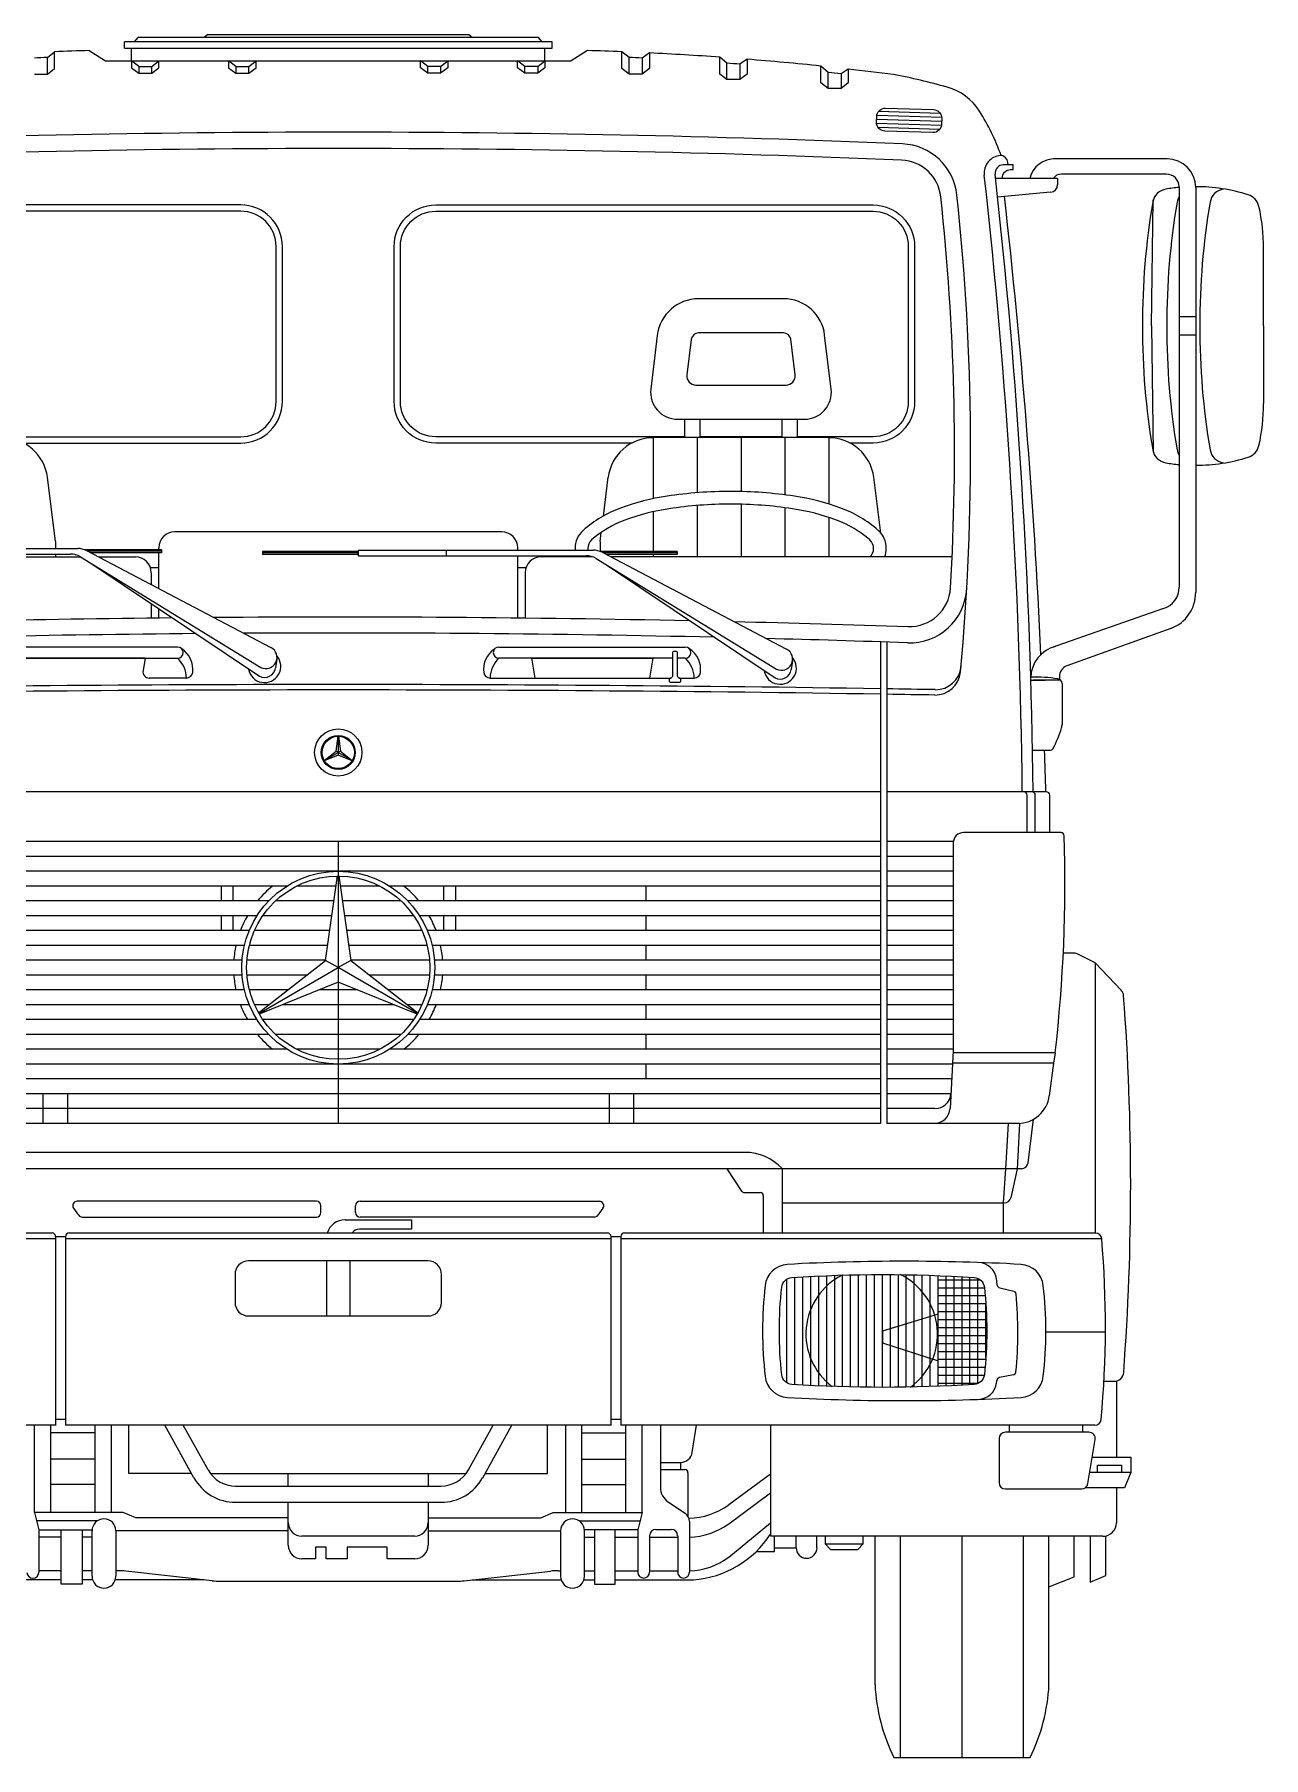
# Model space of a CAD drawing. Extents: x -1.45 to 1.45, y 0 to 2.71.
# Drawn here: x -0.477 to 1.454, y 0 to 2.707 of the extents above; entities that cross this region are included whole.
import ezdxf

# ---------------------------------------------------------------- set-up
doc = ezdxf.new("R2010")
doc.units = 0
doc.header["$LTSCALE"] = 0.0006
doc.header["$MEASUREMENT"] = 0
doc.layers.get('0').update_dxf_attribs({"linetype": 'CONTINUOUS'})

msp = doc.modelspace()

# ---------------------------------------------------------------- linework, layer by layer
for p, q in [((-0.3915, 2.6812), (-0.3658, 2.6652)), ((-0.3361, 2.6849), (-0.3361, 2.695)), ((0.3361, 2.695), (-0.3361, 2.695)), ((-0.3361, 2.6849), (0.3361, 2.6849)), ((-0.3248, 2.6652), (-0.3248, 2.6849)), ((-0.3203, 2.695), (-0.3146, 2.7018)), ((0.3146, 2.7018), (-0.3146, 2.7018)), ((-0.205, 2.7065), (-0.2108, 2.7018)), ((-0.205, 2.7065), (0.205, 2.7065)), ((0.205, 2.7065), (0.2108, 2.7018)), ((0.3203, 2.695), (0.3146, 2.7018)), ((0.3248, 2.6652), (0.3248, 2.6849)), ((0.3361, 2.6849), (0.3361, 2.695)), ((0.3915, 2.6812), (0.3658, 2.6652)), ((-0.457, 2.6703), (-0.4457, 2.6794)), ((-0.457, 2.6441), (-0.457, 2.6703)), ((-0.457, 2.6441), (-0.4457, 2.6528)), ((-0.4457, 2.6528), (-0.4457, 2.6794)), ((-0.3658, 2.6652), (0.3658, 2.6652)), ((-0.3134, 2.6561), (-0.3248, 2.6652)), ((-0.3248, 2.6652), (-0.3248, 2.6542)), ((-0.3248, 2.6542), (-0.3134, 2.6455)), ((-0.3134, 2.6561), (-0.2931, 2.6561)), ((-0.3134, 2.6561), (-0.3134, 2.6455)), ((-0.2931, 2.6561), (-0.2817, 2.6652)), ((-0.2931, 2.6455), (-0.2931, 2.6561)), ((-0.2931, 2.6455), (-0.2817, 2.6542)), ((-0.2817, 2.6542), (-0.2817, 2.6652)), ((-0.1723, 2.6652), (-0.1723, 2.6542)), ((-0.1609, 2.6561), (-0.1723, 2.6652)), ((-0.1723, 2.6542), (-0.1609, 2.6455)), ((-0.1609, 2.6561), (-0.1609, 2.6455)), ((-0.1609, 2.6561), (-0.1406, 2.6561)), ((-0.1406, 2.6561), (-0.1292, 2.6652)), ((-0.1406, 2.6455), (-0.1406, 2.6561)), ((-0.1406, 2.6455), (-0.1292, 2.6542)), ((-0.1292, 2.6542), (-0.1292, 2.6652)), ((0.1292, 2.6542), (0.1292, 2.6652)), ((0.1406, 2.6561), (0.1292, 2.6652)), ((0.1406, 2.6455), (0.1292, 2.6542)), ((0.1609, 2.6561), (0.1406, 2.6561)), ((0.1406, 2.6455), (0.1406, 2.6561)), ((0.1609, 2.6561), (0.1723, 2.6652)), ((0.1609, 2.6561), (0.1609, 2.6455)), ((0.1723, 2.6542), (0.1609, 2.6455)), ((0.1723, 2.6652), (0.1723, 2.6542)), ((0.2931, 2.6561), (0.2817, 2.6652)), ((0.2817, 2.6542), (0.2817, 2.6652)), ((0.2931, 2.6455), (0.2817, 2.6542)), ((0.2931, 2.6455), (0.2931, 2.6561)), ((0.3134, 2.6561), (0.2931, 2.6561)), ((0.3134, 2.6561), (0.3248, 2.6652)), ((0.3134, 2.6561), (0.3134, 2.6455)), ((0.3248, 2.6542), (0.3134, 2.6455)), ((0.3248, 2.6652), (0.3248, 2.6542)), ((0.4457, 2.6528), (0.4457, 2.6794)), ((0.457, 2.6703), (0.4457, 2.6794)), ((0.457, 2.6441), (0.4457, 2.6528)), ((0.457, 2.6441), (0.457, 2.6703)), ((0.4888, 2.6775), (0.4774, 2.6694)), ((0.4774, 2.6694), (0.4774, 2.6441)), ((0.4888, 2.6528), (0.4774, 2.6441)), ((0.4888, 2.6775), (0.4888, 2.6528)), ((0.5993, 2.6442), (0.5993, 2.6708)), ((0.6107, 2.6614), (0.5993, 2.6708)), ((0.6107, 2.6356), (0.6107, 2.6614)), ((0.6424, 2.6676), (0.6311, 2.6599)), ((0.6311, 2.6599), (0.6311, 2.6356)), ((0.6424, 2.6676), (0.6424, 2.6442)), ((0.7583, 2.6303), (0.7583, 2.6569)), ((0.7697, 2.647), (0.7583, 2.6569)), ((-0.4774, 2.6441), (-0.457, 2.6441)), ((-0.3134, 2.6455), (-0.2931, 2.6455)), ((-0.1609, 2.6455), (-0.1406, 2.6455)), ((0.1609, 2.6455), (0.1406, 2.6455)), ((0.3134, 2.6455), (0.2931, 2.6455)), ((0.4774, 2.6441), (0.457, 2.6441)), ((0.6107, 2.6356), (0.5993, 2.6442)), ((0.6311, 2.6356), (0.6107, 2.6356)), ((0.6424, 2.6442), (0.6311, 2.6356)), ((0.7697, 2.6216), (0.7583, 2.6303)), ((0.7697, 2.6216), (0.7697, 2.647)), ((0.8014, 2.6522), (0.79, 2.6448)), ((0.79, 2.6448), (0.79, 2.6216)), ((0.8014, 2.6303), (0.79, 2.6216)), ((0.8014, 2.6522), (0.8014, 2.6303)), ((0.79, 2.6216), (0.7697, 2.6216)), ((0.9481, 2.5696), (0.8459, 2.5729)), ((0.9482, 2.5759), (0.8461, 2.5791)), ((0.9461, 2.5822), (0.8486, 2.5853)), ((0.9477, 2.5634), (0.8458, 2.5666)), ((0.9448, 2.5572), (0.8484, 2.5603)), ((1.3022, 2.5111), (1.124, 2.5111)), ((1.13, 2.4801), (1.0328, 2.4801)), ((1.13, 2.4801), (1.13, 2.4707)), ((1.3011, 2.4872), (1.1361, 2.4872)), ((1.3211, 2.4672), (1.3211, 1.8385)), ((1.3472, 2.4661), (1.3472, 1.8303)), ((1.1192, 2.4588), (1.0359, 2.4511)), ((1.2777, 2.2486), (1.2806, 2.4467)), ((1.4538, 2.2486), (1.4538, 2.3706)), ((1.2777, 2.2486), (1.2806, 2.0505)), ((1.3472, 2.2628), (1.3211, 2.2628)), ((1.4538, 2.2486), (1.4538, 2.1267)), ((0.5546, 2.2275), (0.5478, 2.1718)), ((0.6997, 2.2377), (0.5661, 2.2377)), ((0.7177, 2.1718), (0.7109, 2.2278)), ((1.3472, 2.2344), (1.3211, 2.2344)), ((0.562, 2.1558), (0.7035, 2.1558)), ((0.5444, 2.0732), (0.5444, 2.1021)), ((0.5684, 2.0732), (0.5684, 2.1021)), ((0.6975, 2.0732), (0.6975, 2.1021)), ((0.7215, 2.0732), (0.7215, 2.1021)), ((0.7708, 2.0732), (0.4947, 2.0732)), ((0.4947, 2.0732), (0.4947, 1.9773)), ((0.5638, 2.0732), (0.5638, 1.9867)), ((0.6328, 2.0732), (0.6328, 1.9886)), ((0.7018, 2.0732), (0.7018, 1.9833)), ((0.7708, 2.0732), (0.7708, 1.9689)), ((-0.4443, 1.9103), (-0.457, 2.0109)), ((0.4165, 1.95), (0.4242, 2.0109)), ((0.8524, 1.9233), (0.8414, 2.0109)), ((0.4947, 1.9568), (0.4947, 1.8944)), ((0.5638, 1.9666), (0.5638, 1.886)), ((0.6328, 1.9686), (0.6328, 1.886)), ((0.7018, 1.9632), (0.7018, 1.886)), ((0.2569, 1.9251), (-0.2569, 1.9251)), ((0.4115, 1.9103), (0.4133, 1.9244)), ((0.7708, 1.9479), (0.7708, 1.886)), ((-0.779, 1.8991), (-0.4093, 1.8991)), ((-0.4443, 1.9103), (-0.4443, 1.8991)), ((-0.2777, 1.897), (-0.3983, 1.897)), ((-0.3954, 1.8957), (-0.1057, 1.7436)), ((-0.2777, 1.8947), (-0.3934, 1.8947)), ((-0.2819, 1.897), (-0.2819, 1.9001)), ((-0.2777, 1.897), (-0.2777, 1.8924)), ((0.0311, 1.8965), (0.0311, 1.8877)), ((0.0311, 1.8965), (0.4008, 1.8965)), ((0.1695, 1.8965), (0.1695, 1.8877)), ((0.2819, 1.8965), (0.2819, 1.9001)), ((0.4115, 1.9103), (0.4115, 1.8945)), ((-0.9645, 1.886), (-0.405, 1.886)), ((-0.779, 1.8903), (-0.4207, 1.8903)), ((-0.4443, 1.8903), (-0.4443, 1.886)), ((-0.405, 1.886), (-0.1216, 1.7124)), ((-0.2777, 1.8924), (-0.3891, 1.8924)), ((-0.3886, 1.8762), (-0.1237, 1.6985)), ((-0.3769, 1.886), (-0.3187, 1.886)), ((-0.2951, 1.8692), (-0.2819, 1.8692)), ((-0.2819, 1.8361), (-0.2819, 1.8924)), ((-0.1192, 1.8944), (-0.1192, 1.8898)), ((0.0311, 1.8944), (-0.1192, 1.8944)), ((0.0311, 1.8921), (-0.1192, 1.8921)), ((0.0311, 1.8898), (-0.1192, 1.8898)), ((0.0311, 1.8877), (0.3893, 1.8877)), ((0.2819, 1.7903), (0.2819, 1.8877)), ((0.2819, 1.8692), (0.2951, 1.8692)), ((0.3995, 1.886), (0.3187, 1.886)), ((0.405, 1.8834), (0.6885, 1.7098)), ((0.5324, 1.8944), (0.4118, 1.8944)), ((0.4147, 1.8931), (0.7044, 1.741)), ((0.5324, 1.8921), (0.4166, 1.8921)), ((0.5324, 1.8898), (0.421, 1.8898)), ((0.4215, 1.8736), (0.6864, 1.6959)), ((0.9645, 1.886), (0.4286, 1.886)), ((0.4947, 1.8898), (0.4947, 1.886)), ((0.5324, 1.8944), (0.5324, 1.8898)), ((-0.2937, 1.861), (-0.2937, 1.8423)), ((0.2937, 1.861), (0.2937, 1.7902)), ((-0.2937, 1.8125), (-0.2937, 1.7902)), ((-0.2819, 1.7903), (-0.2819, 1.8046)), ((1.2966, 1.8046), (1.1186, 1.7424)), ((1.308, 1.7735), (1.1448, 1.7147)), ((-0.2525, 1.7443), (-0.5453, 1.7443)), ((0.2525, 1.7443), (0.5453, 1.7443)), ((0.8518, 1.7524), (0.8518, 0.996)), ((0.862, 1.7521), (0.862, 0.996)), ((-0.525, 1.7266), (-0.2525, 1.7266)), ((-0.3035, 1.7266), (-0.4943, 1.7266)), ((-0.3035, 1.7266), (-0.3067, 1.7073)), ((-0.0964, 1.7254), (-0.0985, 1.7114)), ((0.525, 1.7266), (0.2525, 1.7266)), ((0.3035, 1.7266), (0.4943, 1.7266)), ((0.3035, 1.7266), (0.3087, 1.6956)), ((0.4943, 1.7266), (0.4891, 1.6956)), ((0.5453, 1.7266), (0.5332, 1.7266)), ((0.7137, 1.7228), (0.7116, 1.7088)), ((-0.2386, 1.6956), (-0.2969, 1.6956)), ((0.2386, 1.6956), (0.5223, 1.6956)), ((0.5358, 1.6956), (0.5593, 1.6956)), ((1.0882, 1.6924), (1.1105, 1.6924)), ((1.1351, 1.6924), (1.092, 1.6924)), ((1.1331, 1.6979), (1.1331, 1.6938)), ((1.1373, 1.6869), (1.1373, 1.6227)), ((-0.0035, 1.5807), (-0.0002, 1.6041)), ((0, 1.6041), (0, 1.5787)), ((0.0002, 1.6041), (0.0035, 1.5807)), ((-0.0221, 1.5662), (-0.0035, 1.5807)), ((-0.022, 1.566), (0, 1.5787)), ((0, 1.5747), (-0.0219, 1.5658)), ((0, 1.5787), (-0.0035, 1.5807)), ((0.0035, 1.5807), (0, 1.5787)), ((0, 1.5787), (0, 1.5747)), ((0.022, 1.566), (0, 1.5787)), ((0.0219, 1.5658), (0, 1.5747)), ((0.0035, 1.5807), (0.0221, 1.5662)), ((1.0908, 1.5821), (1.1189, 1.5821)), ((0.8518, 1.5169), (-0.8518, 1.5169)), ((1.1125, 1.5169), (0.862, 1.5169)), ((1.0824, 1.4529), (1.0824, 1.5116)), ((1.0952, 1.4529), (1.0952, 1.5116)), ((1.1178, 1.4529), (1.1178, 1.5116)), ((0.8518, 1.4388), (-0.8518, 1.4388)), ((0, 1.4388), (0, 0.996)), ((0.9663, 1.4388), (0.862, 1.4388)), ((0.9662, 1.4369), (0.9662, 1.11)), ((1.1356, 1.4529), (0.9822, 1.4529)), ((0.8518, 1.4155), (-0.8518, 1.4155)), ((0.9662, 1.4155), (0.862, 1.4155)), ((0.8518, 1.3922), (-0.8518, 1.3922)), ((-0.0198, 1.2522), (-0.0011, 1.3847)), ((0, 1.3847), (0, 1.2407)), ((0.0011, 1.3847), (0.0198, 1.2522)), ((0.9662, 1.3922), (0.862, 1.3922)), ((-0.0807, 1.3689), (-0.8518, 1.3689)), ((-0.184, 1.3689), (-0.184, 1.3456)), ((-0.1656, 1.3689), (-0.1656, 1.3456)), ((-0.0033, 1.3689), (-0.0654, 1.3689)), ((0.0654, 1.3689), (0.0033, 1.3689)), ((0.8518, 1.3689), (0.0807, 1.3689)), ((0.1656, 1.3689), (0.1656, 1.3456)), ((0.184, 1.3689), (0.184, 1.3456)), ((0.4835, 1.3689), (0.4835, 1.3456)), ((0.9662, 1.3689), (0.862, 1.3689)), ((-0.1093, 1.3456), (-0.8518, 1.3456)), ((-0.0066, 1.3456), (-0.0986, 1.3456)), ((0.0986, 1.3456), (0.0066, 1.3456)), ((0.8518, 1.3456), (0.1093, 1.3456)), ((0.9662, 1.3456), (0.862, 1.3456)), ((-0.1277, 1.3223), (-0.8518, 1.3223)), ((-0.184, 1.3223), (-0.184, 1.299)), ((-0.1656, 1.3223), (-0.1656, 1.299)), ((-0.0099, 1.3223), (-0.1186, 1.3223)), ((0.1186, 1.3223), (0.0099, 1.3223)), ((0.8518, 1.3223), (0.1277, 1.3223)), ((0.1656, 1.3223), (0.1656, 1.299)), ((0.184, 1.3223), (0.184, 1.299)), ((0.4835, 1.3223), (0.4835, 1.299)), ((0.9662, 1.3223), (0.862, 1.3223)), ((-0.1398, 1.299), (-0.8518, 1.299)), ((-0.1474, 1.2757), (-0.8518, 1.2757)), ((-0.0165, 1.2757), (-0.1396, 1.2757)), ((-0.0132, 1.299), (-0.1316, 1.299)), ((0.1316, 1.299), (0.0132, 1.299)), ((0.1396, 1.2757), (0.0165, 1.2757)), ((0.8518, 1.299), (0.1398, 1.299)), ((0.8518, 1.2757), (0.1474, 1.2757)), ((0.4835, 1.2757), (0.4835, 1.2524)), ((0.9662, 1.299), (0.862, 1.299)), ((0.9662, 1.2757), (0.862, 1.2757)), ((-0.151, 1.2524), (-0.8518, 1.2524)), ((-0.0198, 1.2524), (-0.1434, 1.2524)), ((-0.1252, 1.1697), (-0.0198, 1.2522)), ((0, 1.2407), (-0.0198, 1.2522)), ((0.0198, 1.2522), (0, 1.2407)), ((0.1434, 1.2524), (0.0198, 1.2524)), ((0.0198, 1.2522), (0.1252, 1.1697)), ((0.8518, 1.2524), (0.151, 1.2524)), ((0.9662, 1.2524), (0.862, 1.2524)), ((1.1545, 1.2637), (1.1391, 1.2637)), ((1.1892, 1.2483), (1.1607, 1.2623)), ((1.1892, 1.2483), (1.2299, 1.2055)), ((1.1892, 1.2483), (1.1892, 0.8239)), ((-0.151, 1.2291), (-0.8518, 1.2291)), ((-0.0493, 1.2291), (-0.1434, 1.2291)), ((-0.1246, 1.1688), (0, 1.2407)), ((0, 1.2407), (0, 1.2179)), ((0.1246, 1.1688), (0, 1.2407)), ((0.1434, 1.2291), (0.0493, 1.2291)), ((0.8518, 1.2291), (0.151, 1.2291)), ((0.4835, 1.2291), (0.4835, 1.2058)), ((0.9662, 1.2291), (0.862, 1.2291)), ((-0.1474, 1.2058), (-0.8518, 1.2058)), ((-0.0791, 1.2058), (-0.1396, 1.2058)), ((0, 1.2179), (-0.1241, 1.1679)), ((0.03, 1.2058), (-0.03, 1.2058)), ((0.1241, 1.1679), (0, 1.2179)), ((0.1396, 1.2058), (0.0791, 1.2058)), ((0.8518, 1.2058), (0.1474, 1.2058)), ((0.9662, 1.2058), (0.862, 1.2058)), ((-0.1398, 1.1825), (-0.8518, 1.1825)), ((-0.1089, 1.1825), (-0.1316, 1.1825)), ((0.0878, 1.1825), (-0.0878, 1.1825)), ((0.1316, 1.1825), (0.1089, 1.1825)), ((0.8518, 1.1825), (0.1398, 1.1825)), ((0.4835, 1.1825), (0.4835, 1.1592)), ((0.9662, 1.1825), (0.862, 1.1825)), ((-0.1277, 1.1592), (-0.8518, 1.1592)), ((0.1186, 1.1592), (-0.1186, 1.1592)), ((0.8518, 1.1592), (0.1277, 1.1592)), ((0.9662, 1.1592), (0.862, 1.1592)), ((-0.1093, 1.1359), (-0.8518, 1.1359)), ((-0.0807, 1.1126), (-0.8518, 1.1126)), ((0.0986, 1.1359), (-0.0986, 1.1359)), ((0.0654, 1.1126), (-0.0654, 1.1126)), ((0.8518, 1.1126), (0.0807, 1.1126)), ((0.8518, 1.1359), (0.1093, 1.1359)), ((0.4835, 1.1359), (0.4835, 1.1126)), ((0.9662, 1.1359), (0.862, 1.1359)), ((0.9662, 1.1126), (0.862, 1.1126)), ((0.9662, 1.11), (0.9612, 1.0196)), ((0.8518, 1.0893), (-0.8518, 1.0893)), ((0.4835, 1.0893), (0.4835, 1.0659)), ((0.9651, 1.0893), (0.862, 1.0893)), ((1.1238, 1.0909), (0.9651, 1.0909)), ((1.1264, 1.1069), (0.966, 1.1069)), ((1.1238, 1.0909), (1.1172, 1.0396)), ((1.1264, 1.1069), (1.1238, 1.0909)), ((0.8518, 1.0659), (-0.8518, 1.0659)), ((0.9638, 1.0659), (0.862, 1.0659)), ((0.8518, 1.0426), (-0.8518, 1.0426)), ((-0.4641, 1.0426), (-0.4641, 0.996)), ((-0.4255, 1.0426), (-0.4255, 0.996)), ((0.4255, 1.0426), (0.4255, 0.996)), ((0.4641, 1.0426), (0.4641, 0.996)), ((0.9625, 1.0426), (0.862, 1.0426)), ((0.8518, 1.0193), (-0.8518, 1.0193)), ((0.9375, 1.0193), (0.862, 1.0193)), ((1.0837, 0.9339), (1.0923, 1.0026)), ((0.8518, 0.996), (-0.8518, 0.996)), ((1.0705, 0.996), (0.862, 0.996)), ((1.0523, 0.996), (1.0486, 0.9249)), ((1.0705, 0.996), (1.0668, 0.924)), ((0.64, 0.9505), (-0.6391, 0.9505)), ((1.0735, 0.9249), (-1.0735, 0.9249)), ((0.6107, 0.9249), (0.6337, 0.8898)), ((0.6972, 0.9249), (0.6972, 0.8239)), ((1.0486, 0.9249), (1.0448, 0.8714)), ((1.0668, 0.9249), (1.0566, 0.8794)), ((-0.0343, 0.8738), (-0.4102, 0.8738)), ((-0.0273, 0.8559), (-0.0273, 0.8668)), ((0.0273, 0.8559), (0.0273, 0.8668)), ((0.0343, 0.8738), (0.4102, 0.8738)), ((0.6379, 0.8876), (0.6628, 0.8876)), ((0.6678, 0.8826), (0.6678, 0.8239)), ((0.6972, 0.8714), (1.0465, 0.8714)), ((1.0448, 0.8714), (1.0448, 0.8239)), ((-0.4159, 0.8627), (-0.4079, 0.8517)), ((-0.4022, 0.8489), (-0.0343, 0.8489)), ((0.0106, 0.8447), (0.1152, 0.8447)), ((0.4022, 0.8489), (0.0343, 0.8489)), ((0.1152, 0.8447), (0.1152, 0.8298)), ((0.4159, 0.8627), (0.4079, 0.8517)), ((-0.4441, 0.815), (-1.1995, 0.815)), ((-0.4497, 0.8239), (-1.1896, 0.8239)), ((-0.4441, 0.8183), (-0.4285, 0.8183)), ((-0.4441, 0.8183), (-0.4441, 0.5217)), ((-0.4285, 0.8183), (-0.4285, 0.5217)), ((0.4285, 0.815), (-0.4285, 0.815)), ((0.4229, 0.8239), (-0.4229, 0.8239)), ((0.1152, 0.8298), (0.0334, 0.8298)), ((0.4285, 0.8183), (0.4441, 0.8183)), ((0.4285, 0.8183), (0.4285, 0.5217)), ((0.4441, 0.8183), (0.4441, 0.5217)), ((1.1995, 0.815), (0.4441, 0.815)), ((1.1896, 0.8239), (0.4497, 0.8239)), ((-0.0184, 0.7801), (-0.0184, 0.6936)), ((0.0184, 0.7801), (0.0184, 0.6936)), ((0.805, 0.582), (0.805, 0.758)), ((0.8175, 0.5818), (0.8175, 0.7583)), ((0.83, 0.5816), (0.83, 0.7585)), ((0.8425, 0.5815), (0.8425, 0.7586)), ((0.855, 0.5815), (0.855, 0.7586)), ((0.8675, 0.5815), (0.8675, 0.7586)), ((0.88, 0.5816), (0.88, 0.7585)), ((0.8925, 0.5818), (0.8925, 0.7583)), ((0.905, 0.582), (0.905, 0.7581)), ((0.705, 0.5885), (0.705, 0.7516)), ((0.7175, 0.5858), (0.7175, 0.7543)), ((0.73, 0.5851), (0.73, 0.755)), ((0.7425, 0.5844), (0.7425, 0.7557)), ((0.755, 0.5838), (0.755, 0.7563)), ((0.7675, 0.5832), (0.7675, 0.7569)), ((0.78, 0.5828), (0.78, 0.7573)), ((0.7925, 0.5824), (0.7925, 0.7577)), ((0.9175, 0.5823), (0.9175, 0.7578)), ((0.93, 0.5827), (0.93, 0.7574)), ((0.9425, 0.5832), (0.9425, 0.7569)), ((1.0092, 0.75), (0.9425, 0.75)), ((1.0152, 0.7375), (0.9425, 0.7375)), ((0.955, 0.5837), (0.955, 0.7564)), ((0.9675, 0.5843), (0.9675, 0.7558)), ((0.98, 0.5849), (0.98, 0.7551)), ((0.9925, 0.5857), (0.9925, 0.7544)), ((1.005, 0.5875), (1.005, 0.7526)), ((1.0392, 0.7377), (1.0612, 0.7324)), ((1.0165, 0.725), (0.9425, 0.725)), ((1.0175, 0.7125), (0.9425, 0.7125)), ((1.0175, 0.6281), (1.0175, 0.712)), ((0.9425, 0.6966), (0.8552, 0.6696)), ((1.0182, 0.7), (0.9425, 0.7)), ((1.0187, 0.6875), (0.9425, 0.6875)), ((0.8552, 0.6696), (0.8552, 0.6512)), ((0.8552, 0.6512), (0.9425, 0.6233)), ((1.0189, 0.675), (0.9425, 0.675)), ((1.0189, 0.6625), (0.9425, 0.6625)), ((1.0186, 0.65), (0.9425, 0.65)), ((1.2054, 0.6679), (1.1117, 0.6679)), ((1.0181, 0.6375), (0.9425, 0.6375)), ((1.0173, 0.625), (0.9425, 0.625)), ((1.0162, 0.6125), (0.9425, 0.6125)), ((1.0149, 0.6), (0.9425, 0.6)), ((1.0608, 0.6012), (1.0387, 0.5967)), ((1.005, 0.5875), (0.9425, 0.5875)), ((1.2031, 0.5911), (1.2191, 0.5911)), ((1.2229, 0.5916), (1.2229, 0.4719)), ((-0.4441, 0.5219), (-1.1887, 0.5219)), ((-0.4773, 0.3847), (-0.4773, 0.5219)), ((-0.4517, 0.3847), (-0.4517, 0.5219)), ((-0.4285, 0.5312), (-0.4441, 0.5312)), ((0.4285, 0.5219), (-0.4285, 0.5219)), ((-0.3824, 0.5219), (-0.3824, 0.3847)), ((-0.3569, 0.5219), (-0.3569, 0.3847)), ((-0.329, 0.4464), (-0.329, 0.5219)), ((-0.2269, 0.4395), (-0.2727, 0.5219)), ((-0.2046, 0.4519), (-0.2435, 0.5219)), ((0.2046, 0.4519), (0.2435, 0.5219)), ((0.2269, 0.4395), (0.2727, 0.5219)), ((0.329, 0.4464), (0.329, 0.5219)), ((0.3569, 0.5219), (0.3569, 0.3847)), ((0.3824, 0.5219), (0.3824, 0.3847)), ((0.4441, 0.5312), (0.4285, 0.5312)), ((1.1887, 0.5219), (0.4441, 0.5219)), ((0.4517, 0.3847), (0.4517, 0.5219)), ((0.4773, 0.3847), (0.4773, 0.5219)), ((0.5062, 0.5219), (0.5062, 0.4246)), ((0.5561, 0.4793), (0.5628, 0.5219)), ((0.6792, 0.5219), (0.6792, 0.3475)), ((1.0539, 0.5219), (1.0539, 0.511)), ((1.1691, 0.5219), (1.1691, 0.511)), ((-0.3824, 0.5099), (-0.4517, 0.5099)), ((0.3824, 0.5099), (0.4517, 0.5099)), ((1.0382, 0.501), (1.0382, 0.4319)), ((1.1794, 0.511), (1.0482, 0.511)), ((1.1778, 0.4302), (1.1893, 0.4994)), ((-0.3824, 0.4688), (-0.4517, 0.4688)), ((0.3824, 0.4688), (0.4517, 0.4688)), ((0.5062, 0.4636), (0.5378, 0.4636)), ((0.5378, 0.4636), (0.5378, 0.4522)), ((1.1847, 0.4719), (1.245, 0.4719)), ((1.245, 0.4719), (1.245, 0.4478)), ((-0.2307, 0.4464), (-0.329, 0.4464)), ((-0.201, 0.4464), (0.201, 0.4464)), ((-0.0785, 0.4265), (-0.0785, 0.4464)), ((0.1414, 0.4464), (0.1414, 0.4265)), ((0.2307, 0.4464), (0.329, 0.4464)), ((0.5062, 0.4522), (0.5445, 0.4522)), ((0.5495, 0.4472), (0.5495, 0.379)), ((0.6134, 0.3972), (0.6792, 0.4457)), ((1.245, 0.4478), (1.1807, 0.4478)), ((1.1927, 0.4595), (1.2306, 0.4595)), ((1.1927, 0.4478), (1.1927, 0.4595)), ((1.2306, 0.4595), (1.2306, 0.4478)), ((1.245, 0.4478), (1.2352, 0.4237)), ((-0.3824, 0.429), (-0.4517, 0.429)), ((-0.1613, 0.4265), (0.1613, 0.4265)), ((0.3824, 0.429), (0.4517, 0.429)), ((0.6134, 0.3673), (0.6792, 0.4158)), ((1.0482, 0.4219), (1.1679, 0.4219)), ((1.2352, 0.4237), (1.1737, 0.4237)), ((1.2229, 0.4237), (1.2229, 0.3689)), ((-0.3378, 0.3847), (-0.4773, 0.3847)), ((-0.4773, 0.3847), (-0.4705, 0.3579)), ((-0.3181, 0.3763), (-0.3378, 0.3847)), ((-0.1613, 0.4009), (0.1613, 0.4009)), ((-0.0785, 0.3334), (-0.0785, 0.4009)), ((0.1414, 0.4009), (0.1414, 0.3334)), ((0.3181, 0.3763), (0.3378, 0.3847)), ((0.3378, 0.3847), (0.4773, 0.3847)), ((0.4773, 0.3847), (0.4705, 0.3579)), ((0.5188, 0.4012), (0.545, 0.3837)), ((-0.3788, 0.3717), (-0.474, 0.3717)), ((-0.4705, 0.3579), (-0.3868, 0.3579)), ((-0.4705, 0.3579), (-0.4705, 0.2908)), ((-0.4352, 0.2722), (-0.4352, 0.3579)), ((-0.4025, 0.3579), (-0.4025, 0.2722)), ((-0.3869, 0.2847), (-0.3869, 0.3563)), ((-0.3494, 0.3563), (-0.3494, 0.2847)), ((-0.0785, 0.3563), (-0.3494, 0.3563)), ((-0.0785, 0.3763), (-0.3181, 0.3763)), ((0.1414, 0.3763), (0.3181, 0.3763)), ((0.1414, 0.3563), (0.3494, 0.3563)), ((0.3494, 0.3563), (0.3494, 0.2847)), ((0.3788, 0.3717), (0.474, 0.3717)), ((0.4705, 0.3579), (0.3868, 0.3579)), ((0.3869, 0.2847), (0.3869, 0.3563)), ((0.4025, 0.3579), (0.4025, 0.2722)), ((0.4352, 0.2722), (0.4352, 0.3579)), ((0.4705, 0.3579), (0.4705, 0.2911)), ((0.499, 0.3584), (0.5233, 0.3584)), ((0.5518, 0.371), (0.5518, 0.2911)), ((0.6134, 0.3146), (0.6792, 0.3689)), ((-0.4352, 0.346), (-0.4705, 0.346)), ((-0.3869, 0.346), (-0.4025, 0.346)), ((0.1201, 0.3479), (-0.0572, 0.3479)), ((-0.036, 0.3302), (-0.036, 0.3121)), ((-0.0188, 0.3302), (-0.036, 0.3302)), ((-0.0188, 0.3121), (-0.0188, 0.3302)), ((0.0139, 0.3302), (0.0139, 0.3121)), ((0.0766, 0.3302), (0.0139, 0.3302)), ((0.0766, 0.3121), (0.0766, 0.3302)), ((0.3869, 0.346), (0.4025, 0.346)), ((0.4352, 0.346), (0.4705, 0.346)), ((0.4891, 0.3485), (0.4891, 0.2911)), ((0.4891, 0.346), (0.5333, 0.346)), ((0.5333, 0.3485), (0.5333, 0.2911)), ((1.2015, 0.3475), (0.6792, 0.3475)), ((0.6853, 0.3235), (0.6853, 0.3475)), ((0.6853, 0.3294), (0.7194, 0.3294)), ((0.7194, 0.3294), (0.7194, 0.3475)), ((0.7521, 0.3294), (0.7521, 0.3475)), ((0.7648, 0.3475), (0.7648, 0.3356)), ((0.7648, 0.3356), (0.7733, 0.327)), ((0.7648, 0.3356), (0.8248, 0.3356)), ((0.7733, 0.327), (0.8162, 0.327)), ((0.8248, 0.3356), (0.8162, 0.327)), ((0.8248, 0.3356), (0.8248, 0.3475)), ((0.8434, 0.1144), (0.8434, 0.3475)), ((0.8834, 0), (0.8834, 0.3475)), ((0.98, 0), (0.98, 0.3475)), ((1.0766, 0), (1.0766, 0.3475)), ((1.1166, 0.1144), (1.1166, 0.3475)), ((1.1563, 0.2836), (1.1563, 0.3475)), ((1.1816, 0.3475), (1.1816, 0.2755)), ((1.206, 0.2857), (1.206, 0.348)), ((-0.036, 0.3121), (-0.0572, 0.3121)), ((0.0139, 0.3121), (-0.0188, 0.3121)), ((0.1201, 0.3121), (0.0766, 0.3121)), ((0.6566, 0.3235), (0.6853, 0.3235)), ((-0.4352, 0.2792), (-0.5581, 0.2792)), ((-0.4352, 0.2934), (-0.4705, 0.2934)), ((-0.4025, 0.2722), (-0.4352, 0.2722)), ((-0.3869, 0.2934), (-0.4025, 0.2934)), ((-0.386, 0.2792), (-0.4025, 0.2792)), ((-0.2105, 0.2792), (-0.3502, 0.2792)), ((-0.3457, 0.2934), (-0.3494, 0.2934)), ((-0.1979, 0.2778), (-0.3339, 0.2927)), ((-0.186, 0.2772), (0.186, 0.2772)), ((0.1979, 0.2778), (0.3339, 0.2927)), ((0.2105, 0.2792), (0.3502, 0.2792)), ((0.3457, 0.2934), (0.3494, 0.2934)), ((0.386, 0.2792), (0.4025, 0.2792)), ((0.3869, 0.2934), (0.4025, 0.2934)), ((0.4025, 0.2722), (0.4352, 0.2722)), ((0.4352, 0.2934), (0.4705, 0.2934)), ((0.4352, 0.2792), (0.5581, 0.2792)), ((0.4891, 0.2934), (0.5333, 0.2934)), ((1.1166, 0.2679), (1.1563, 0.2836)), ((1.1816, 0.2755), (1.206, 0.2857))]:
    msp.add_line(p, q)
for points in [[(0.934, 2.5524), (0.8588, 2.5548, -0.414214), (0.8457, 2.5687), (0.846, 2.5777, -0.414214), (0.8599, 2.5908), (0.9351, 2.5884, -0.414214), (0.9482, 2.5745), (0.9479, 2.5655, -0.414214)], [(0.5331, 2.1021), (0.7325, 2.1021, 0.450081), (0.7745, 2.1495), (0.7642, 2.2342, 0.379234), (0.6997, 2.2914), (0.5661, 2.2914, 0.379234), (0.5013, 2.2339), (0.491, 2.1495, 0.450081)], [(-0.141, 0.6936), (0.141, 0.6936, 0.414214), (0.1622, 0.7148), (0.1622, 0.7589, 0.414214), (0.141, 0.7801), (-0.141, 0.7801, 0.414214), (-0.1622, 0.7589), (-0.1622, 0.7148, 0.414214)], [(1.0151, 0.739, -0.056355), (1.0151, 0.6011, -0.363053), (0.9993, 0.5861, -0.032603), (0.7126, 0.5861, -0.363053), (0.6969, 0.6011, -0.056355), (0.6969, 0.739, -0.363053), (0.7126, 0.754, -0.032603), (0.9993, 0.754, -0.363053)]]:
    msp.add_lwpolyline(points, format="xyb", close=True)
for points in [[(0.8852, 2.5091, 0.020675), (-0.8852, 2.5091, 0.371287), (-0.9467, 2.4516, 0.04128), (-0.962, 1.8372, 0.407379), (-0.8954, 1.7765, -0.006064), (-0.2609, 1.7905, 0.407379)], [(0.6216, 1.7844, -0.002617), (0.8954, 1.7765, 0.407379), (0.962, 1.8372, 0.04128), (0.9467, 2.4516, 0.371287), (0.8852, 2.5091, 0.020675)], [(1.0526, 2.5016, 0.262336), (1.0453, 2.5152, 0.165471), (1.0403, 2.5165, 0.42128), (1.015, 2.4856, 0.42128)], [(1.0435, 2.4801, -0.445998), (1.0564, 2.4944), (1.0603, 2.4944), (1.0603, 2.5016), (1.0449, 2.5016, 0.447237), (1.032, 2.4871, 0.447237)], [(-0.4938, 2.0647), (-0.1531, 2.0647, 0.414214), (-0.0878, 2.1299), (-0.0878, 2.3735, 0.414214), (-0.1531, 2.4387), (-0.8402, 2.4387, 0.414214), (-0.9055, 2.3735), (-0.9055, 2.1299, 0.414214), (-0.8402, 2.0647)], [(0.461, 2.0647), (0.1531, 2.0647, -0.414214), (0.0878, 2.1299), (0.0878, 2.3735, -0.414214), (0.1531, 2.4387), (0.8402, 2.4387, -0.414214), (0.9055, 2.3735), (0.9055, 2.1299, -0.414214), (0.8402, 2.0647)], [(-0.5769, 2.0745), (-0.1531, 2.0745, 0.414214), (-0.0977, 2.1299), (-0.0977, 2.3735, 0.414214), (-0.1531, 2.4289), (-0.8402, 2.4289, 0.414214), (-0.8956, 2.3735), (-0.8956, 2.1299, 0.414214), (-0.8402, 2.0745)], [(0.5444, 2.0745), (0.1531, 2.0745, -0.414214), (0.0977, 2.1299), (0.0977, 2.3735, -0.414214), (0.1531, 2.4289), (0.8402, 2.4289, -0.414214), (0.8956, 2.3735), (0.8956, 2.1299, -0.414214), (0.8402, 2.0745)], [(0.6975, 2.0745), (0.5684, 2.0745, -0.414214)], [(0.8402, 2.0745), (0.7215, 2.0745, -0.414214)], [(0.8402, 2.0647), (0.8045, 2.0647, -0.414214)], [(0.8075, 2.0647), (0.8045, 2.0647, -0.414214)], [(0.6166, 1.9888, 0.037645), (0.5166, 1.9812, 0.050157), (0.4437, 1.9626, 0.093492), (0.3848, 1.9275, 0.214957), (0.372, 1.8992, 0.018536), (0.3721, 1.8965, 0.093492)], [(0.8587, 1.886, 0.090052), (0.8611, 1.8992, 0.214957), (0.8484, 1.9275, 0.093492), (0.7895, 1.9626, 0.050157), (0.7166, 1.9812, 0.037645), (0.6166, 1.9888, 0.037645)], [(0.6166, 1.9688, 0.037645), (0.5196, 1.9615, 0.050157), (0.4505, 1.9438, 0.093492), (0.398, 1.9125, 0.214957), (0.392, 1.8992, 0.039683), (0.3923, 1.8965, 0.000025)], [(0.8352, 1.886, 0.000025), (0.8352, 1.886, 0.214957), (0.8412, 1.8992, 0.214957), (0.8352, 1.9125, 0.093492), (0.7826, 1.9438, 0.050157), (0.7136, 1.9615, 0.037645), (0.6166, 1.9688, 0.037645)], [(-0.4128, 1.8893, 0.01378), (-0.4121, 1.8886, 0.000025), (-0.4121, 1.8886, 0.050157)], [(0.3738, 1.8877, 0.012146), (0.3744, 1.886, 0.093492)], [(0.3973, 1.8867, 0.01378), (0.398, 1.886, 0.000025), (0.398, 1.886, 0.050157)], [(-0.1962, 1.7911, -0.00715), (0.552, 1.786, 0.407379)], [(0.5305, 1.7375), (0.5276, 1.7375, 0.414214), (0.525, 1.7349), (0.525, 1.6983, -0.414214), (0.5223, 1.6956, 0.414214), (0.5197, 1.693), (0.5197, 1.6916, 0.414214), (0.5223, 1.689), (0.5358, 1.689, 0.414214), (0.5385, 1.6916), (0.5385, 1.693, 0.414214), (0.5358, 1.6956, -0.414214), (0.5332, 1.6983), (0.5332, 1.7349, 0.414214), (0.5305, 1.7375)]]:
    msp.add_lwpolyline(points, format="xyb")
msp.add_lwpolyline([(0.8729, 0), (1.0871, 0)])
for centre, radius in [((0, 1.5787), 0.0371), ((0, 1.5787), 0.0268), ((0, 1.5787), 0.0254), ((0, 1.2407), 0.1515), ((0, 1.2407), 0.1439)]:
    msp.add_circle(centre, radius)
for centre, radius, start, end in [((-0.2528, -2.1829), 4.8661, 91.6331, 92.2717), ((0.2528, -2.1829), 4.8661, 87.7283, 88.3669), ((-0.2528, -2.1829), 4.8575, 92.41, 92.6502), ((0.2528, -2.1829), 4.8575, 87.3498, 87.59), ((0.2528, -2.1829), 4.8661, 85.9158, 87.2204), ((0.2528, -2.1829), 4.8575, 85.5334, 85.774), ((0.2528, -2.1829), 4.8661, 84.0371, 85.4069), ((0.2528, -2.1829), 4.8575, 83.6503, 83.8916), ((0.2528, -2.1829), 4.8661, 82.6836, 83.5267), ((0.6807, 1.6389), 1.0228, 74.3388, 79.1938), ((0.9331, 2.5391), 0.0879, 32.2877, 74.3388), ((0.7024, 2.3933), 0.3608, 19.9603, 32.2877), ((0, -18.89), 21.443, 87.63119, 92.36881), ((0.8826, 2.4447), 0.09, 6.1541, 87.6312), ((1.1254, 2.4712), 0.0399, 87.0106, 167.236), ((1.3022, 2.4661), 0.045, 0, 90), ((-8.6698, 1.4017), 9.7452, 0.67739, 6.3858), ((-8.6698, 1.4017), 9.7623, 0.67621, 6.38382), ((1.1181, 2.4707), 0.012, 275.2696, 0), ((1.1356, 2.473), 0.0142, 88.0302, 150.3354), ((1.3043, 2.4389), 0.025, 99.5239, 170.3063), ((1.3465, 2.1872), 0.2802, 95.2025, 99.5239), ((1.3011, 2.4672), 0.02, 0, 90), ((1.3465, 2.1872), 0.2802, 72.757, 89.8657), ((1.3944, 2.4389), 0.025, 99.5239, 170.3063), ((-2.7603, 2.0519), 3.7539, 354.6998, 6.1541), ((-9.6094, 1.2416), 10.7246, 2.62393, 6.48079), ((2.3976, 2.2521), 1.1341, 170.3063, 180.1782), ((2.4358, 2.2521), 1.1341, 170.3063, 180.1782), ((1.3425, 2.4389), 0.025, 148.912, 170.3063), ((2.4877, 2.2521), 1.1341, 170.3063, 180.1782), ((1.4221, 2.4309), 0.025, 12.7888, 72.757), ((1.161, 2.3717), 0.2928, 359.783, 12.7888), ((2.3976, 2.2451), 1.1341, 179.8218, 189.6937), ((2.4358, 2.2451), 1.1341, 179.8218, 189.6937), ((2.4877, 2.2451), 1.1341, 179.8218, 189.6937), ((0.5661, 2.2261), 0.0116, 90, 173.0736), ((0.6997, 2.2264), 0.0113, 6.9264, 90), ((0.562, 2.1701), 0.0143, 173.0736, 270), ((0.7035, 2.1701), 0.0143, 270, 6.9264), ((1.161, 2.1256), 0.2928, 347.2112, 0.217), ((-0.5275, 2.002), 0.0711, 7.1842, 90), ((0.4947, 2.002), 0.0711, 90, 172.8158), ((0.7708, 2.002), 0.0711, 7.1842, 90), ((1.4221, 2.0663), 0.025, 287.243, 347.2112), ((1.3043, 2.0583), 0.025, 189.6937, 260.4761), ((1.3465, 2.31), 0.2802, 260.4761, 264.7975), ((1.3425, 2.0583), 0.025, 189.6937, 211.088), ((1.3465, 2.31), 0.2802, 270.1381, 287.243), ((1.3944, 2.0583), 0.025, 189.6937, 260.4761), ((-0.2569, 1.9001), 0.025, 90, 180), ((0.2569, 1.9001), 0.025, 0, 90), ((-0.4093, 1.8685), 0.0306, 62.9878, 90), ((0.4008, 1.8659), 0.0306, 62.9878, 90), ((-0.4207, 1.8597), 0.0306, 59.1498, 90), ((-0.3187, 1.861), 0.025, 0, 90), ((0.3187, 1.861), 0.025, 90, 180), ((0.3893, 1.8571), 0.0306, 59.1498, 90), ((0.8976, 1.8409), 0.09, 268.0389, 356.6987), ((1.2858, 1.8382), 0.0353, 287.9009, 0.4766), ((1.2872, 1.8298), 0.06, 290.2915, 0.4766), ((0, -24.3726), 26.1389, 90.48961, 91.96113), ((0, -24.3726), 26.1389, 88.70359, 90.3248), ((-0.2525, 1.7355), 0.00885, 270, 90), ((-0.2668, 1.7091), 0.0385, 352.8353, 57.1454), ((-0.1137, 1.728), 0.0175, 242.9878, 62.9878), ((0.2668, 1.7091), 0.0385, 122.8546, 187.1647), ((0.2525, 1.7355), 0.00885, 90, 270), ((0.5453, 1.7355), 0.00885, 270, 90), ((0.5309, 1.7091), 0.0385, 352.8353, 57.1454), ((0, -24.3726), 26.1389, 88.03887, 88.52545), ((0.6964, 1.7254), 0.0175, 242.9878, 62.9878), ((1.1397, 1.6952), 0.0517, 104.4648, 178.82), ((-0.2969, 1.7056), 0.01, 170.492, 270), ((-0.2826, 1.6943), 0.0442, 1.7559, 47.0141), ((-0.1158, 1.714), 0.0255, 189.6801, 40.5175), ((-0.1158, 1.714), 0.0175, 242.9878, 351.3937), ((0.2826, 1.6943), 0.0442, 132.9859, 178.2441), ((0.5152, 1.6943), 0.0442, 1.7559, 47.0141), ((0.6943, 1.7114), 0.0255, 189.6801, 40.5175), ((0.6943, 1.7114), 0.0175, 242.9878, 351.3937), ((0.9378, 1.7089), 0.04, 269.0177, 354.6998), ((0.9386, 1.7173), 0.04, 269.0171, 354.83), ((1.151, 1.6979), 0.0179, 110.2915, 180), ((0, -52.9867), 54.6721, 89.10731, 90.89269), ((-0.2386, 1.7056), 0.01, 270, 352.3982), ((0.2386, 1.7056), 0.01, 187.6018, 270), ((0.5592, 1.7056), 0.01, 270, 352.3982), ((0, -52.9867), 54.6721, 89.01707, 89.09656), ((1.0916, 1.4183), 0.2789, 81.9185, 90.7279), ((1.1297, 1.6869), 0.00763, 0, 81.9185), ((0, -52.9867), 54.6636, 89.10717, 90.89283), ((0, -52.9867), 54.6636, 89.01772, 89.09642), ((0.9621, 1.6716), 0.1827, 331.462, 342.7506), ((1.1195, 1.6227), 0.0178, 342.7506, 0), ((-9.6094, 1.2416), 10.7246, 1.4708, 1.81948), ((1.1189, 1.5863), 0.00415, 270, 331.462), ((1.0771, 1.5116), 0.00527, 0, 90), ((1.0899, 1.5116), 0.00527, 0, 90), ((1.1125, 1.5116), 0.00527, 0, 90), ((0.9822, 1.4369), 0.016, 90, 180), ((-1.1821, 1.374), 2.3239, 353.3993, 1.8237), ((1.1356, 1.4479), 0.005, 0.9508, 90), ((0, 1.2407), 0.1645, 128.8004, 140.3842), ((0, 1.2407), 0.1645, 39.6158, 51.1996), ((0, 1.2407), 0.1645, 150.2683, 159.253), ((0, 1.2407), 0.1645, 20.747, 29.7317), ((0, 1.2407), 0.1645, 167.7284, 175.9373), ((0, 1.2407), 0.1645, 4.0627, 12.2716), ((1.1545, 1.2495), 0.0142, 63.8747, 90), ((0, 1.2407), 0.1645, 184.0627, 192.2716), ((0, 1.2407), 0.1645, 347.7284, 355.9373), ((1.219, 1.1952), 0.015, 4.2777, 43.4799), ((-2.727, 0.9), 3.972, 355.741, 4.2777), ((0, 1.2407), 0.1645, 200.747, 209.7317), ((0, 1.2407), 0.1645, 330.2683, 339.253), ((0, 1.2407), 0.1645, 219.6158, 231.1996), ((0, 1.2407), 0.1645, 308.8004, 320.3842), ((0.9375, 1.0443), 0.025, 270, 356.8297), ((1.0676, 1.046), 0.05, 270, 352.6456), ((0.9362, 1.021), 0.025, 270, 356.8297), ((0.6396, 0.8729), 0.0777, 42.0781, 90.3339), ((1.0735, 0.9352), 0.0103, 270, 352.892), ((-0.4102, 0.8668), 0.007, 90, 216.1587), ((-0.0343, 0.8668), 0.007, 0, 90), ((0.0343, 0.8668), 0.007, 90, 180), ((0.4102, 0.8668), 0.007, 323.8413, 90), ((0.6379, 0.8926), 0.005, 213.2369, 270), ((0.6628, 0.8826), 0.005, 0, 90), ((1.0465, 0.8816), 0.0103, 270, 347.269), ((-0.4022, 0.8559), 0.007, 216.1587, 270), ((-0.0343, 0.8559), 0.007, 270, 0), ((0.0106, 0.8157), 0.029, 90, 163.6042), ((0.0343, 0.8559), 0.007, 180, 270), ((0.4022, 0.8559), 0.007, 270, 323.8413), ((-0.4497, 0.8183), 0.00563, 0, 90), ((-0.4229, 0.8183), 0.00563, 90, 180), ((0.0334, 0.8148), 0.015, 90, 142.7889), ((0.4229, 0.8183), 0.00563, 0, 90), ((0.4497, 0.8183), 0.00563, 90, 180), ((1.1896, 0.8139), 0.01, 4.9504, 90), ((-0.3811, 0.6779), 1.5865, 354.6877, 4.9504), ((0.708, 0.7371), 0.0376, 93.7348, 173.549), ((0.8892, -2.6815), 3.461, 86.9584, 93.0416), ((0.8382, 0.6653), 0.1034, 306.1739, 64.3234), ((1.0047, 0.7477), 0.0298, 7.3779, 88.071), ((1.0704, 0.7371), 0.0376, 6.451, 86.2652), ((1.3009, 0.67), 0.6342, 173.549, 186.451), ((0.8382, 0.6653), 0.1034, 116.639, 232.8681), ((0.4053, 0.67), 0.6342, 6.5144, 7.3779), ((1.0404, 0.7426), 0.005, 186.5144, 256.3617), ((1.0601, 0.7275), 0.005, 5.395, 76.3617), ((0.4775, 0.67), 0.6342, 353.549, 6.451), ((0.4336, 0.6683), 0.6342, 354.3266, 5.395), ((0.708, 0.603), 0.0376, 186.451, 266.2652), ((1.0397, 0.5918), 0.005, 101.5851, 172.9711), ((1.0598, 0.6061), 0.005, 281.5851, 354.3266), ((1.0704, 0.603), 0.0376, 273.7348, 353.549), ((1.2191, 0.6061), 0.015, 270, 355.741), ((1.0047, 0.5924), 0.0298, 271.929, 352.6221), ((0.4053, 0.67), 0.6342, 352.6221, 352.9711), ((0.8892, 4.0216), 3.461, 266.9584, 273.0416), ((1.1887, 0.5319), 0.01, 270, 354.6877), ((1.0482, 0.501), 0.01, 90, 180), ((1.1794, 0.501), 0.01, 350.5858, 90), ((0.5378, 0.4822), 0.0186, 270, 351.0963), ((-0.1613, 0.4759), 0.075, 209.0734, 270), ((-0.1613, 0.4759), 0.0495, 209.0734, 270), ((0.1613, 0.4759), 0.0495, 270, 330.9266), ((0.1613, 0.4759), 0.075, 270, 330.9266), ((0.5445, 0.4472), 0.005, 0, 90), ((0.5344, 0.4246), 0.0282, 180, 236.3201), ((1.0482, 0.4319), 0.01, 180, 270), ((1.1679, 0.4319), 0.01, 270, 350.5858), ((0.5366, 0.371), 0.0152, 360, 56.3201), ((0.5487, 0.485), 0.1091, 271.205, 306.3718), ((-0.3681, 0.3563), 0.0187, 0, 180), ((-0.0572, 0.3691), 0.0213, 180, 270), ((0.1201, 0.3691), 0.0213, 270, 0), ((0.3681, 0.3563), 0.0187, 0, 180), ((0.499, 0.3485), 0.00991, 90, 180), ((0.5233, 0.3485), 0.00991, 0, 90), ((0.5487, 0.4551), 0.1091, 271.6365, 306.3718), ((1.2015, 0.3689), 0.0214, 270, 0), ((-0.0572, 0.3334), 0.0213, 180, 270), ((0.1201, 0.3334), 0.0213, 270, 0), ((0.5457, 0.4385), 0.1598, 274.4512, 326.7369), ((0.7358, 0.3294), 0.0164, 180, 0), ((0.5487, 0.4024), 0.1091, 271.6365, 306.3718), ((-0.4798, 0.2908), 0.00927, 180, 0), ((-0.3681, 0.2847), 0.0187, 180, 0), ((-0.3457, 0.1843), 0.1091, 83.7429, 90), ((-0.186, 0.3862), 0.1091, 263.7429, 270), ((0.186, 0.3862), 0.1091, 270, 276.2571), ((0.3457, 0.1843), 0.1091, 90, 96.2571), ((0.3681, 0.2847), 0.0187, 180, 0), ((0.4798, 0.2911), 0.00927, 180, 0), ((0.5425, 0.2911), 0.00927, 180, 0), ((1.1373, 0.1291), 0.2943, 182.8448, 206.0114), ((0.8227, 0.1291), 0.2943, 333.9886, 357.1552)]:
    msp.add_arc(centre, radius, start, end)

doc.saveas('drawing.dxf')
